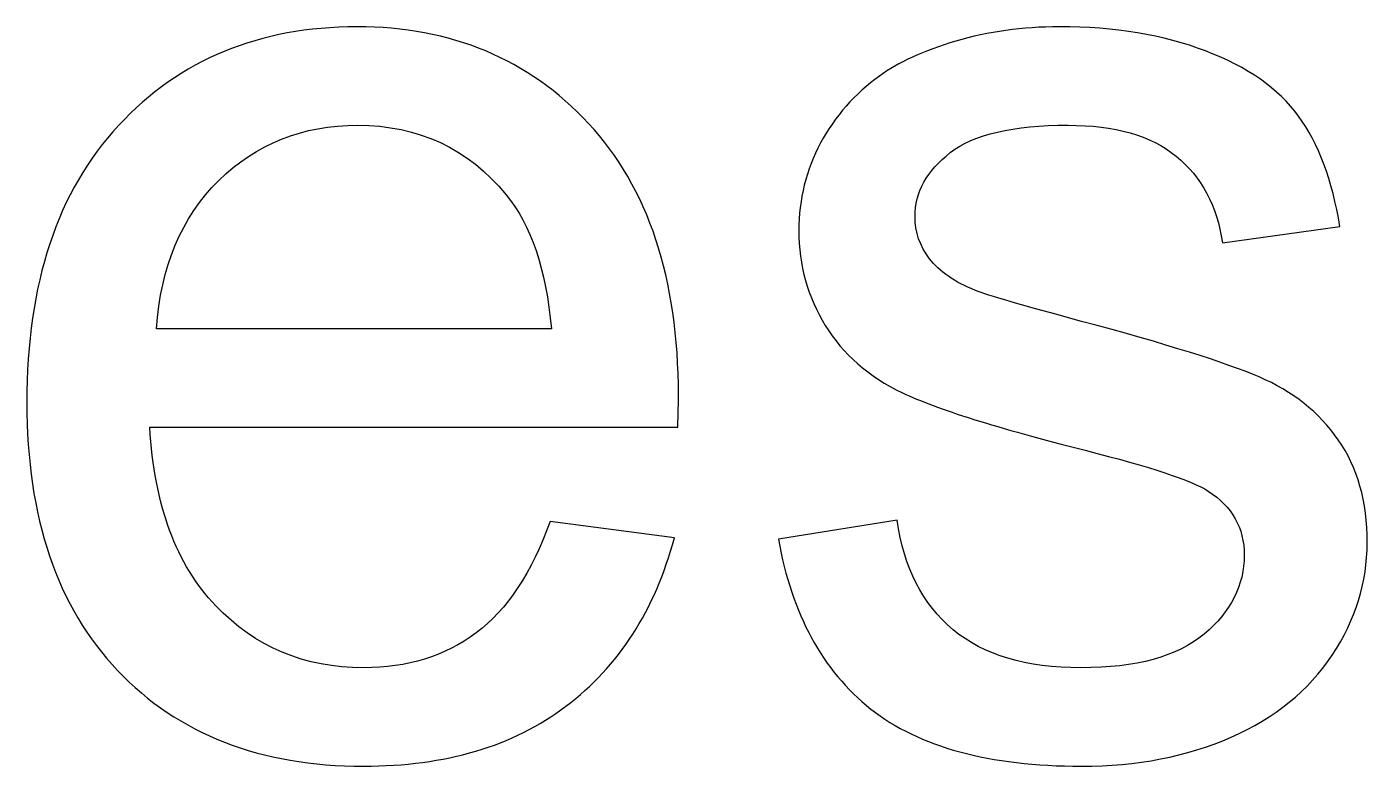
# Model space of a CAD drawing. Header units: millimetres. Extents: x 161 to 1941, y -2211 to 166.
# Drawn here: x 563.5 to 615.5, y 120.8 to 149.4 of the extents above; entities that cross this region are included whole.
import ezdxf

# ---------------------------------------------------------------- set-up
doc = ezdxf.new("R2010")
doc.units = ezdxf.units.MM
doc.header["$MEASUREMENT"] = 0
doc.layers.add('Layer 1', color=7, linetype='Continuous')

msp = doc.modelspace()

# ---------------------------------------------------------------- linework, layer by layer
at = {"layer": 'Layer 1', "color": 250}
for points, knots in [([(583.8064, 130.2742), (583.8064, 130.2742), (588.6218, 129.6392), (588.6218, 129.6392), (587.8722, 126.8434), (586.4699, 124.665), (584.4238, 123.1216), (582.3777, 121.5782), (579.7671, 120.8021), (576.5833, 120.8021), (572.5793, 120.8021), (569.4043, 122.0368), (567.0583, 124.5063), (564.7123, 126.9669), (563.5393, 130.433), (563.5393, 134.8868), (563.5393, 139.4905), (564.7211, 143.0712), (567.0936, 145.6112), (569.466, 148.16), (572.544, 149.4301), (576.3275, 149.4301), (579.9876, 149.4301), (582.9774, 148.1865), (585.2969, 145.6906), (587.6164, 143.1947), (588.7806, 139.6846), (588.7806, 135.1602), (588.7806, 134.8868), (588.7718, 134.4723), (588.7541, 133.9255), (588.7541, 133.9255), (568.3018, 133.9255), (568.3018, 133.9255), (568.4782, 130.918), (569.3249, 128.6073), (570.8595, 127.011), (572.3852, 125.4147), (574.299, 124.6121), (576.5833, 124.6121), (578.2854, 124.6121), (579.7406, 125.0619), (580.9401, 125.9615), (582.1484, 126.8611), (583.1009, 128.2986), (583.8064, 130.2742)], [0, 0, 0, 0, 0.0666667, 0.0666667, 0.0666667, 0.1333333, 0.1333333, 0.1333333, 0.2, 0.2, 0.2, 0.2666667, 0.2666667, 0.2666667, 0.3333333, 0.3333333, 0.3333333, 0.4, 0.4, 0.4, 0.4666667, 0.4666667, 0.4666667, 0.5333333, 0.5333333, 0.5333333, 0.6, 0.6, 0.6, 0.6666667, 0.6666667, 0.6666667, 0.7333333, 0.7333333, 0.7333333, 0.8, 0.8, 0.8, 0.8666667, 0.8666667, 0.8666667, 0.9333333, 0.9333333, 0.9333333, 1, 1, 1, 1]), ([(592.6523, 129.5863), (592.6523, 129.5863), (597.2561, 130.3271), (597.2561, 130.3271), (597.5118, 128.4839), (598.235, 127.0727), (599.4168, 126.085), (600.5986, 125.106), (602.2567, 124.6121), (604.3734, 124.6121), (606.5165, 124.6121), (608.104, 125.0443), (609.1447, 125.9174), (610.1766, 126.7817), (610.6969, 127.8048), (610.6969, 128.9777), (610.6969, 130.0273), (610.2295, 130.8563), (609.3034, 131.456), (608.6508, 131.8705), (607.0633, 132.3909), (604.5409, 133.0347), (601.1366, 133.8902), (598.7818, 134.631), (597.4589, 135.2572), (596.1448, 135.8922), (595.1482, 136.7565), (594.4691, 137.8678), (593.79, 138.9702), (593.4461, 140.1961), (593.4461, 141.5366), (593.4461, 142.7625), (593.7283, 143.8914), (594.2839, 144.9321), (594.8484, 145.9728), (595.6068, 146.8371), (596.5682, 147.525), (597.2913, 148.0542), (598.2791, 148.504), (599.5227, 148.8744), (600.775, 149.2448), (602.1068, 149.4301), (603.5355, 149.4301), (605.6875, 149.4301), (607.5748, 149.1214), (609.1976, 148.4952), (610.8292, 147.8778), (612.0286, 147.0312), (612.8048, 145.9728), (613.5721, 144.9057), (614.11, 143.4857), (614.4011, 141.7042), (614.4011, 141.7042), (609.8502, 141.0692), (609.8502, 141.0692), (609.6474, 142.498), (609.0477, 143.618), (608.0599, 144.4206), (607.0721, 145.2232), (605.6786, 145.62), (603.8707, 145.62), (601.7452, 145.62), (600.2194, 145.2673), (599.311, 144.5617), (598.4026, 143.8562), (597.944, 143.0271), (597.944, 142.0834), (597.944, 141.4837), (598.1292, 140.9369), (598.5084, 140.4519), (598.8877, 139.958), (599.4786, 139.5434), (600.29, 139.2171), (600.7574, 139.0407), (602.1156, 138.6439), (604.391, 138.0265), (607.6718, 137.1534), (609.9649, 136.4302), (611.2702, 135.8746), (612.5755, 135.3189), (613.5985, 134.4987), (614.3393, 133.4404), (615.089, 132.3732), (615.4594, 131.0503), (615.4594, 129.4628), (615.4594, 127.9194), (615.0096, 126.4642), (614.1012, 125.0972), (613.1928, 123.7302), (611.8875, 122.6718), (610.1854, 121.9222), (608.4744, 121.1725), (606.543, 120.8021), (604.391, 120.8021), (600.8279, 120.8021), (598.1027, 121.543), (596.233, 123.0158), (594.3633, 124.4975), (593.1727, 126.6847), (592.6523, 129.5863)], [0, 0, 0, 0, 0.030303, 0.030303, 0.030303, 0.0606061, 0.0606061, 0.0606061, 0.0909091, 0.0909091, 0.0909091, 0.1212121, 0.1212121, 0.1212121, 0.1515152, 0.1515152, 0.1515152, 0.1818182, 0.1818182, 0.1818182, 0.2121212, 0.2121212, 0.2121212, 0.2424242, 0.2424242, 0.2424242, 0.2727273, 0.2727273, 0.2727273, 0.3030303, 0.3030303, 0.3030303, 0.3333333, 0.3333333, 0.3333333, 0.3636364, 0.3636364, 0.3636364, 0.3939394, 0.3939394, 0.3939394, 0.4242424, 0.4242424, 0.4242424, 0.4545455, 0.4545455, 0.4545455, 0.4848485, 0.4848485, 0.4848485, 0.5151515, 0.5151515, 0.5151515, 0.5454545, 0.5454545, 0.5454545, 0.5757576, 0.5757576, 0.5757576, 0.6060606, 0.6060606, 0.6060606, 0.6363636, 0.6363636, 0.6363636, 0.6666667, 0.6666667, 0.6666667, 0.6969697, 0.6969697, 0.6969697, 0.7272727, 0.7272727, 0.7272727, 0.7575758, 0.7575758, 0.7575758, 0.7878788, 0.7878788, 0.7878788, 0.8181818, 0.8181818, 0.8181818, 0.8484848, 0.8484848, 0.8484848, 0.8787879, 0.8787879, 0.8787879, 0.9090909, 0.9090909, 0.9090909, 0.9393939, 0.9393939, 0.9393939, 0.969697, 0.969697, 0.969697, 1, 1, 1, 1]), ([(568.5664, 137.7355), (568.5664, 137.7355), (583.8593, 137.7355), (583.8593, 137.7355), (583.6565, 140.0462), (583.0656, 141.7748), (582.1043, 142.9301), (580.6314, 144.7205), (578.7088, 145.62), (576.354, 145.62), (574.2197, 145.62), (572.4293, 144.9057), (570.9741, 143.4769), (569.5277, 142.0482), (568.7252, 140.1344), (568.5664, 137.7355)], [0, 0, 0, 0, 0.2, 0.2, 0.2, 0.4, 0.4, 0.4, 0.6, 0.6, 0.6, 0.8, 0.8, 0.8, 1, 1, 1, 1])]:
    msp.add_open_spline(points, degree=3, knots=knots, dxfattribs=at)

doc.saveas('drawing.dxf')
